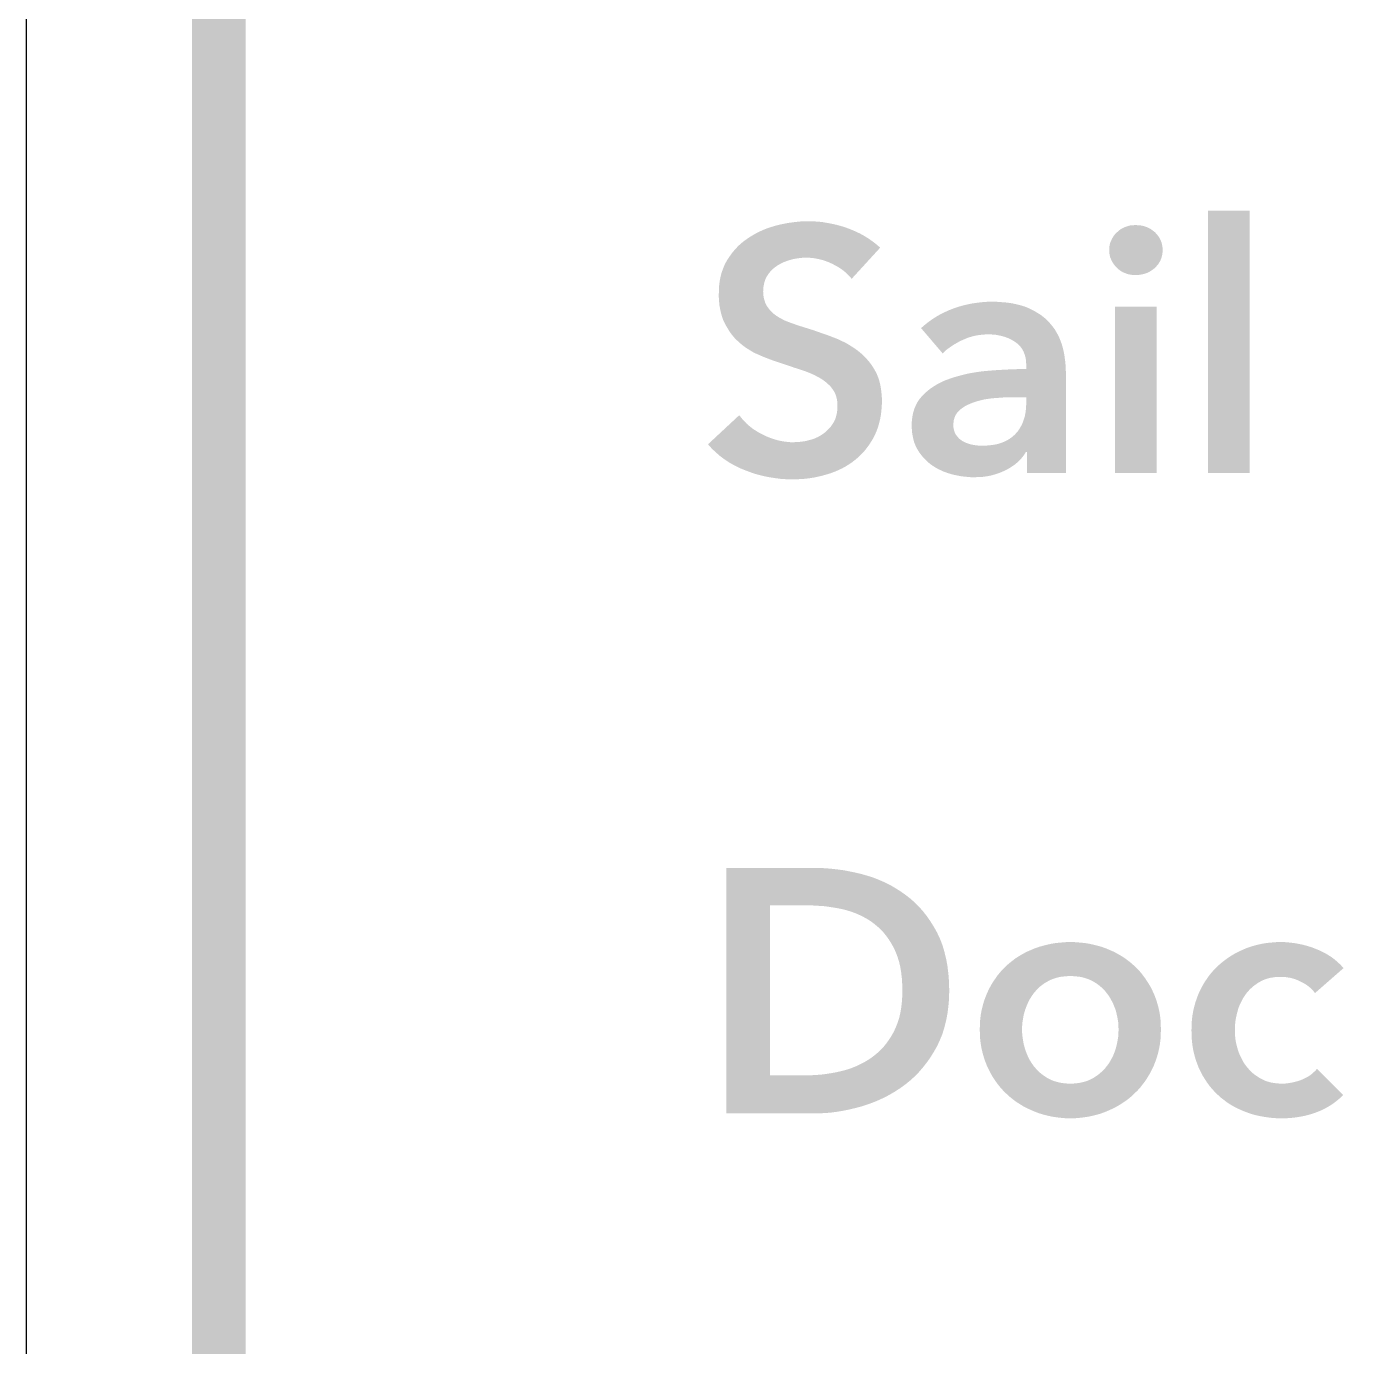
# Model space of a CAD drawing. Header units: millimetres. Extents: x 6 to 594, y 82 to 394.
# Drawn here: x 283.56 to 293.53, y 374.25 to 384.15 of the extents above; entities that cross this region are included whole.
import ezdxf

# ---------------------------------------------------------------- set-up
doc = ezdxf.new("R2010")
doc.units = ezdxf.units.MM
doc.layers.add('CUT', color=1, linetype='Continuous')
doc.layers.add('RASTER', color=7, linetype='Continuous')

msp = doc.modelspace()

# ---------------------------------------------------------------- hatches: boundary and pattern name
at = {"layer": 'RASTER'}
h = msp.add_hatch(color=7, dxfattribs=at)
h.paths.add_polyline_path([(284.8, 390.6), (284.834, 391.116), (284.938, 391.563), (285.109, 391.941), (285.35, 392.25), (285.659, 392.491), (286.038, 392.663), (286.484, 392.766), (287, 392.8), (343.089, 392.8), (343.605, 392.766), (344.052, 392.663), (344.43, 392.491), (344.739, 392.25), (344.98, 391.941), (345.152, 391.563), (345.255, 391.116), (345.289, 390.6), (345.289, 355.6), (345.255, 355.084), (345.152, 354.638), (344.98, 354.259), (344.739, 353.95), (344.43, 353.709), (344.052, 353.538), (343.605, 353.434), (343.089, 353.4), (287, 353.4), (286.484, 353.434), (286.038, 353.538), (285.659, 353.709), (285.35, 353.95), (285.109, 354.259), (284.938, 354.638), (284.834, 355.084), (284.8, 355.6)])
h.paths.add_polyline_path([(285.2, 390.6), (285.2, 355.6), (285.228, 355.178), (285.313, 354.813), (285.453, 354.503), (285.65, 354.25), (285.903, 354.053), (286.213, 353.913), (286.578, 353.828), (287, 353.8), (343.089, 353.8), (343.511, 353.828), (343.877, 353.913), (344.186, 354.053), (344.439, 354.25), (344.636, 354.503), (344.777, 354.813), (344.861, 355.178), (344.889, 355.6), (344.889, 390.6), (344.861, 391.022), (344.777, 391.388), (344.636, 391.697), (344.439, 391.95), (344.186, 392.147), (343.877, 392.288), (343.511, 392.372), (343.089, 392.4), (287, 392.4), (286.578, 392.372), (286.213, 392.288), (285.903, 392.147), (285.65, 391.95), (285.453, 391.697), (285.313, 391.388), (285.228, 391.022), (285.2, 390.6)])
for points in [[(292.412, 382.766), (292.724, 382.766), (292.724, 380.8), (292.412, 380.8)], [(289.741, 382.256), (289.728, 382.273), (289.713, 382.288), (289.696, 382.304), (289.679, 382.318), (289.66, 382.332), (289.639, 382.345), (289.618, 382.357), (289.595, 382.369), (289.571, 382.38), (289.547, 382.389), (289.523, 382.397), (289.499, 382.403), (289.475, 382.408), (289.451, 382.412), (289.427, 382.414), (289.403, 382.415), (289.389, 382.414), (289.375, 382.414), (289.361, 382.413), (289.346, 382.411), (289.332, 382.409), (289.318, 382.407), (289.303, 382.404), (289.289, 382.4), (289.275, 382.396), (289.261, 382.392), (289.248, 382.387), (289.234, 382.382), (289.222, 382.376), (289.209, 382.37), (289.197, 382.363), (289.185, 382.356), (289.174, 382.348), (289.163, 382.34), (289.152, 382.331), (289.142, 382.322), (289.133, 382.312), (289.124, 382.301), (289.116, 382.29), (289.108, 382.278), (289.101, 382.266), (289.095, 382.253), (289.09, 382.239), (289.086, 382.225), (289.083, 382.21), (289.08, 382.195), (289.079, 382.179), (289.078, 382.162), (289.079, 382.147), (289.08, 382.132), (289.082, 382.118), (289.085, 382.105), (289.089, 382.092), (289.093, 382.079), (289.098, 382.067), (289.104, 382.056), (289.111, 382.045), (289.119, 382.035), (289.127, 382.024), (289.135, 382.015), (289.145, 382.006), (289.154, 381.997), (289.165, 381.988), (289.176, 381.98), (289.188, 381.973), (289.2, 381.965), (289.213, 381.958), (289.226, 381.951), (289.24, 381.944), (289.255, 381.938), (289.27, 381.932), (289.286, 381.926), (289.303, 381.92), (289.32, 381.914), (289.337, 381.908), (289.355, 381.902), (289.373, 381.897), (289.391, 381.891), (289.41, 381.885), (289.429, 381.879), (289.452, 381.872), (289.474, 381.864), (289.497, 381.856), (289.519, 381.848), (289.542, 381.84), (289.566, 381.832), (289.589, 381.823), (289.613, 381.814), (289.636, 381.805), (289.659, 381.794), (289.682, 381.783), (289.704, 381.772), (289.725, 381.759), (289.746, 381.746), (289.767, 381.732), (289.787, 381.718), (289.806, 381.702), (289.825, 381.686), (289.842, 381.669), (289.859, 381.65), (289.875, 381.631), (289.89, 381.611), (289.904, 381.589), (289.917, 381.567), (289.929, 381.544), (289.939, 381.519), (289.948, 381.493), (289.955, 381.465), (289.96, 381.436), (289.964, 381.406), (289.967, 381.374), (289.968, 381.341), (289.967, 381.304), (289.964, 381.269), (289.96, 381.235), (289.954, 381.202), (289.946, 381.17), (289.937, 381.14), (289.926, 381.11), (289.913, 381.082), (289.899, 381.055), (289.883, 381.029), (289.867, 381.005), (289.849, 380.981), (289.831, 380.959), (289.811, 380.938), (289.79, 380.918), (289.767, 380.899), (289.744, 380.881), (289.72, 380.865), (289.695, 380.849), (289.669, 380.835), (289.641, 380.822), (289.613, 380.81), (289.584, 380.799), (289.554, 380.79), (289.523, 380.781), (289.492, 380.774), (289.461, 380.767), (289.429, 380.762), (289.396, 380.758), (289.364, 380.755), (289.33, 380.754), (289.297, 380.753), (289.252, 380.754), (289.208, 380.757), (289.163, 380.763), (289.119, 380.77), (289.076, 380.779), (289.032, 380.79), (288.989, 380.804), (288.946, 380.82), (288.904, 380.837), (288.864, 380.857), (288.826, 380.878), (288.79, 380.902), (288.756, 380.927), (288.724, 380.955), (288.693, 380.984), (288.665, 381.016), (288.899, 381.234), (288.917, 381.211), (288.936, 381.19), (288.956, 381.169), (288.978, 381.15), (289.001, 381.132), (289.026, 381.116), (289.052, 381.1), (289.08, 381.086), (289.108, 381.073), (289.136, 381.062), (289.164, 381.053), (289.192, 381.045), (289.22, 381.039), (289.247, 381.035), (289.275, 381.032), (289.302, 381.031), (289.316, 381.032), (289.331, 381.032), (289.345, 381.033), (289.36, 381.035), (289.375, 381.037), (289.389, 381.039), (289.404, 381.042), (289.419, 381.046), (289.434, 381.05), (289.448, 381.054), (289.462, 381.059), (289.476, 381.065), (289.489, 381.071), (289.502, 381.078), (289.515, 381.086), (289.527, 381.094), (289.539, 381.103), (289.55, 381.112), (289.56, 381.122), (289.57, 381.132), (289.58, 381.143), (289.589, 381.154), (289.597, 381.166), (289.605, 381.178), (289.612, 381.191), (289.618, 381.205), (289.623, 381.22), (289.627, 381.235), (289.631, 381.251), (289.633, 381.268), (289.634, 381.286), (289.635, 381.304), (289.634, 381.322), (289.633, 381.339), (289.63, 381.356), (289.626, 381.371), (289.622, 381.386), (289.616, 381.4), (289.609, 381.413), (289.601, 381.425), (289.592, 381.437), (289.583, 381.449), (289.572, 381.46), (289.561, 381.47), (289.55, 381.48), (289.537, 381.49), (289.524, 381.5), (289.51, 381.509), (289.495, 381.517), (289.48, 381.525), (289.464, 381.534), (289.448, 381.541), (289.43, 381.549), (289.413, 381.556), (289.394, 381.563), (289.375, 381.57), (289.355, 381.576), (289.335, 381.583), (289.315, 381.589), (289.295, 381.596), (289.274, 381.603), (289.253, 381.61), (289.232, 381.617), (289.211, 381.624), (289.19, 381.631), (289.169, 381.638), (289.149, 381.645), (289.128, 381.653), (289.107, 381.661), (289.086, 381.669), (289.065, 381.678), (289.045, 381.687), (289.024, 381.696), (289.004, 381.706), (288.985, 381.717), (288.966, 381.729), (288.947, 381.741), (288.929, 381.754), (288.912, 381.768), (288.895, 381.783), (288.879, 381.798), (288.863, 381.814), (288.849, 381.831), (288.835, 381.849), (288.822, 381.868), (288.81, 381.888), (288.798, 381.908), (288.787, 381.93), (288.777, 381.952), (288.769, 381.976), (288.762, 382.001), (288.756, 382.028), (288.751, 382.055), (288.748, 382.084), (288.746, 382.115), (288.746, 382.147), (288.747, 382.181), (288.749, 382.215), (288.754, 382.247), (288.76, 382.277), (288.768, 382.307), (288.779, 382.335), (288.79, 382.363), (288.804, 382.389), (288.819, 382.413), (288.836, 382.437), (288.853, 382.46), (288.872, 382.481), (288.891, 382.502), (288.912, 382.521), (288.934, 382.539), (288.958, 382.556), (288.982, 382.572), (289.007, 382.587), (289.032, 382.601), (289.059, 382.614), (289.086, 382.626), (289.114, 382.637), (289.143, 382.646), (289.173, 382.655), (289.204, 382.663), (289.234, 382.669), (289.265, 382.675), (289.295, 382.679), (289.326, 382.683), (289.357, 382.686), (289.388, 382.687), (289.419, 382.688), (289.454, 382.687), (289.489, 382.685), (289.525, 382.681), (289.56, 382.675), (289.596, 382.668), (289.632, 382.66), (289.668, 382.65), (289.704, 382.638), (289.739, 382.625), (289.773, 382.61), (289.807, 382.594), (289.839, 382.576), (289.869, 382.557), (289.899, 382.536), (289.927, 382.514), (289.955, 382.49)], [(293.212, 376.902), (293.203, 376.915), (293.192, 376.927), (293.18, 376.939), (293.167, 376.95), (293.153, 376.961), (293.137, 376.971), (293.121, 376.98), (293.103, 376.989), (293.085, 376.998), (293.067, 377.005), (293.048, 377.011), (293.03, 377.016), (293.011, 377.019), (292.993, 377.022), (292.974, 377.024), (292.955, 377.024), (292.934, 377.024), (292.913, 377.022), (292.894, 377.019), (292.874, 377.016), (292.856, 377.011), (292.838, 377.005), (292.821, 376.998), (292.804, 376.989), (292.788, 376.98), (292.773, 376.97), (292.759, 376.96), (292.745, 376.949), (292.732, 376.937), (292.719, 376.924), (292.707, 376.911), (292.696, 376.897), (292.686, 376.882), (292.676, 376.868), (292.667, 376.852), (292.659, 376.836), (292.651, 376.82), (292.644, 376.803), (292.638, 376.786), (292.633, 376.768), (292.628, 376.75), (292.624, 376.732), (292.62, 376.714), (292.617, 376.696), (292.615, 376.678), (292.613, 376.66), (292.612, 376.642), (292.612, 376.624), (292.612, 376.606), (292.613, 376.588), (292.615, 376.57), (292.617, 376.552), (292.62, 376.534), (292.624, 376.516), (292.629, 376.498), (292.634, 376.48), (292.64, 376.462), (292.646, 376.445), (292.654, 376.428), (292.662, 376.412), (292.67, 376.396), (292.679, 376.38), (292.689, 376.366), (292.7, 376.351), (292.712, 376.337), (292.724, 376.324), (292.736, 376.311), (292.75, 376.299), (292.764, 376.288), (292.779, 376.278), (292.794, 376.268), (292.811, 376.259), (292.828, 376.25), (292.845, 376.243), (292.864, 376.237), (292.883, 376.232), (292.902, 376.229), (292.923, 376.226), (292.944, 376.224), (292.965, 376.224), (292.984, 376.224), (293.002, 376.225), (293.02, 376.228), (293.038, 376.231), (293.056, 376.235), (293.075, 376.24), (293.093, 376.245), (293.111, 376.252), (293.129, 376.26), (293.146, 376.268), (293.162, 376.277), (293.177, 376.287), (293.191, 376.298), (293.204, 376.31), (293.217, 376.322), (293.228, 376.335), (293.423, 376.138), (293.403, 376.118), (293.381, 376.099), (293.358, 376.081), (293.334, 376.064), (293.309, 376.049), (293.282, 376.034), (293.254, 376.021), (293.224, 376.009), (293.194, 375.998), (293.162, 375.989), (293.131, 375.981), (293.098, 375.975), (293.065, 375.97), (293.032, 375.966), (292.998, 375.964), (292.963, 375.964), (292.929, 375.964), (292.895, 375.966), (292.861, 375.97), (292.829, 375.975), (292.796, 375.981), (292.764, 375.988), (292.733, 375.997), (292.702, 376.008), (292.671, 376.02), (292.642, 376.033), (292.613, 376.047), (292.586, 376.062), (292.559, 376.079), (292.534, 376.098), (292.509, 376.117), (292.486, 376.138), (292.463, 376.16), (292.442, 376.183), (292.422, 376.207), (292.403, 376.233), (292.386, 376.259), (292.369, 376.287), (292.354, 376.316), (292.34, 376.346), (292.328, 376.377), (292.317, 376.409), (292.308, 376.442), (292.3, 376.476), (292.294, 376.512), (292.29, 376.548), (292.288, 376.586), (292.287, 376.624), (292.288, 376.661), (292.29, 376.698), (292.294, 376.733), (292.3, 376.768), (292.308, 376.801), (292.317, 376.834), (292.328, 376.866), (292.34, 376.897), (292.354, 376.927), (292.369, 376.956), (292.385, 376.984), (292.403, 377.01), (292.421, 377.036), (292.441, 377.06), (292.462, 377.083), (292.484, 377.105), (292.508, 377.126), (292.532, 377.145), (292.557, 377.164), (292.583, 377.181), (292.61, 377.197), (292.638, 377.212), (292.667, 377.225), (292.696, 377.238), (292.727, 377.249), (292.758, 377.258), (292.789, 377.266), (292.821, 377.273), (292.854, 377.278), (292.887, 377.281), (292.921, 377.284), (292.955, 377.284), (292.989, 377.284), (293.023, 377.281), (293.057, 377.277), (293.091, 377.271), (293.124, 377.264), (293.157, 377.255), (293.189, 377.245), (293.222, 377.232), (293.253, 377.219), (293.283, 377.204), (293.311, 377.188), (293.337, 377.171), (293.362, 377.152), (293.385, 377.132), (293.406, 377.112), (293.426, 377.089)]]:
    msp.add_hatch(color=7, dxfattribs=at).paths.add_polyline_path(points)
h = msp.add_hatch(color=7, dxfattribs=at)
h.paths.add_polyline_path([(291.715, 382.048), (292.027, 382.048), (292.027, 380.8), (291.715, 380.8)])
h.paths.add_polyline_path([(291.671, 382.472), (291.671, 382.49), (291.674, 382.508), (291.678, 382.526), (291.685, 382.542), (291.692, 382.558), (291.702, 382.574), (291.713, 382.589), (291.727, 382.603), (291.741, 382.616), (291.756, 382.628), (291.773, 382.637), (291.79, 382.645), (291.808, 382.651), (291.827, 382.656), (291.847, 382.658), (291.868, 382.659), (291.889, 382.658), (291.909, 382.656), (291.929, 382.652), (291.947, 382.646), (291.965, 382.638), (291.982, 382.629), (291.997, 382.618), (292.013, 382.606), (292.026, 382.592), (292.038, 382.577), (292.048, 382.562), (292.056, 382.546), (292.063, 382.528), (292.067, 382.51), (292.07, 382.492), (292.071, 382.472), (292.07, 382.452), (292.067, 382.433), (292.063, 382.415), (292.056, 382.398), (292.048, 382.382), (292.038, 382.366), (292.026, 382.352), (292.013, 382.338), (291.997, 382.325), (291.982, 382.315), (291.965, 382.305), (291.947, 382.298), (291.929, 382.292), (291.909, 382.288), (291.889, 382.285), (291.868, 382.285), (291.847, 382.285), (291.827, 382.288), (291.808, 382.292), (291.79, 382.299), (291.773, 382.306), (291.756, 382.316), (291.741, 382.327), (291.727, 382.341), (291.713, 382.355), (291.702, 382.37), (291.692, 382.385), (291.685, 382.401), (291.678, 382.418), (291.674, 382.435), (291.671, 382.453), (291.671, 382.472)])
h = msp.add_hatch(color=7, dxfattribs=at)
h.paths.add_polyline_path([(291.054, 380.959), (291.047, 380.959), (291.034, 380.938), (291.02, 380.919), (291.003, 380.9), (290.986, 380.883), (290.966, 380.866), (290.944, 380.851), (290.921, 380.836), (290.896, 380.822), (290.869, 380.81), (290.842, 380.799), (290.814, 380.79), (290.785, 380.782), (290.755, 380.776), (290.724, 380.772), (290.692, 380.77), (290.659, 380.769), (290.64, 380.769), (290.621, 380.77), (290.602, 380.772), (290.582, 380.774), (290.562, 380.776), (290.542, 380.78), (290.522, 380.784), (290.502, 380.788), (290.482, 380.794), (290.462, 380.8), (290.442, 380.807), (290.423, 380.814), (290.405, 380.823), (290.386, 380.832), (290.369, 380.842), (290.351, 380.853), (290.334, 380.865), (290.318, 380.878), (290.303, 380.891), (290.288, 380.906), (290.274, 380.921), (290.261, 380.938), (290.248, 380.955), (290.237, 380.973), (290.226, 380.992), (290.217, 381.012), (290.209, 381.033), (290.203, 381.056), (290.198, 381.079), (290.194, 381.104), (290.192, 381.129), (290.191, 381.156), (290.192, 381.19), (290.196, 381.223), (290.202, 381.253), (290.211, 381.282), (290.222, 381.309), (290.236, 381.335), (290.252, 381.358), (290.271, 381.38), (290.291, 381.4), (290.313, 381.419), (290.336, 381.437), (290.361, 381.453), (290.387, 381.469), (290.415, 381.483), (290.444, 381.496), (290.475, 381.507), (290.506, 381.518), (290.539, 381.527), (290.572, 381.536), (290.606, 381.544), (290.641, 381.551), (290.677, 381.557), (290.714, 381.562), (290.752, 381.566), (290.789, 381.569), (290.827, 381.572), (290.865, 381.574), (290.902, 381.576), (290.939, 381.578), (290.976, 381.579), (291.013, 381.58), (291.049, 381.58), (291.049, 381.611), (291.048, 381.639), (291.044, 381.666), (291.037, 381.69), (291.028, 381.713), (291.016, 381.734), (291.002, 381.752), (290.985, 381.769), (290.965, 381.784), (290.943, 381.797), (290.92, 381.809), (290.897, 381.818), (290.872, 381.826), (290.846, 381.832), (290.82, 381.837), (290.792, 381.839), (290.763, 381.84), (290.739, 381.839), (290.714, 381.837), (290.69, 381.834), (290.666, 381.83), (290.643, 381.824), (290.619, 381.817), (290.596, 381.808), (290.573, 381.798), (290.551, 381.788), (290.53, 381.776), (290.51, 381.765), (290.49, 381.752), (290.472, 381.739), (290.454, 381.726), (290.438, 381.712), (290.423, 381.697), (290.261, 381.887), (290.289, 381.911), (290.317, 381.933), (290.346, 381.954), (290.376, 381.973), (290.407, 381.991), (290.44, 382.007), (290.473, 382.022), (290.507, 382.035), (290.542, 382.047), (290.577, 382.057), (290.612, 382.065), (290.647, 382.072), (290.682, 382.077), (290.718, 382.081), (290.754, 382.084), (290.789, 382.084), (290.83, 382.084), (290.869, 382.081), (290.906, 382.078), (290.941, 382.073), (290.974, 382.066), (291.006, 382.058), (291.036, 382.049), (291.064, 382.038), (291.09, 382.025), (291.115, 382.012), (291.138, 381.998), (291.16, 381.984), (291.181, 381.968), (291.2, 381.951), (291.217, 381.934), (291.234, 381.915), (291.249, 381.896), (291.263, 381.877), (291.275, 381.856), (291.287, 381.835), (291.297, 381.814), (291.306, 381.792), (291.314, 381.77), (291.321, 381.746), (291.327, 381.723), (291.332, 381.7), (291.336, 381.676), (291.339, 381.653), (291.342, 381.629), (291.344, 381.606), (291.345, 381.583), (291.346, 381.559), (291.346, 380.8), (291.054, 380.8)])
h.paths.add_polyline_path([(291.049, 381.369), (290.979, 381.369), (290.96, 381.369), (290.941, 381.369), (290.921, 381.368), (290.902, 381.368), (290.882, 381.367), (290.862, 381.366), (290.841, 381.364), (290.82, 381.363), (290.8, 381.361), (290.78, 381.359), (290.76, 381.356), (290.74, 381.353), (290.721, 381.349), (290.703, 381.344), (290.685, 381.34), (290.667, 381.334), (290.65, 381.328), (290.633, 381.322), (290.618, 381.315), (290.603, 381.308), (290.588, 381.3), (290.575, 381.291), (290.562, 381.282), (290.55, 381.272), (290.539, 381.261), (290.53, 381.25), (290.521, 381.237), (290.515, 381.224), (290.51, 381.21), (290.506, 381.195), (290.504, 381.178), (290.503, 381.161), (290.504, 381.151), (290.504, 381.14), (290.506, 381.13), (290.508, 381.121), (290.511, 381.112), (290.514, 381.103), (290.518, 381.095), (290.523, 381.087), (290.528, 381.08), (290.533, 381.073), (290.539, 381.067), (290.545, 381.06), (290.552, 381.054), (290.559, 381.049), (290.566, 381.044), (290.573, 381.039), (290.581, 381.035), (290.589, 381.031), (290.598, 381.027), (290.607, 381.024), (290.615, 381.021), (290.625, 381.018), (290.634, 381.015), (290.644, 381.013), (290.653, 381.011), (290.663, 381.01), (290.673, 381.008), (290.683, 381.007), (290.692, 381.006), (290.702, 381.006), (290.712, 381.006), (290.722, 381.005), (290.761, 381.007), (290.797, 381.011), (290.832, 381.017), (290.863, 381.027), (290.893, 381.039), (290.92, 381.054), (290.944, 381.071), (290.966, 381.091), (290.986, 381.114), (291.002, 381.138), (291.017, 381.164), (291.028, 381.193), (291.038, 381.223), (291.044, 381.255), (291.048, 381.289), (291.049, 381.325)])
h = msp.add_hatch(color=7, dxfattribs=at)
h.paths.add_polyline_path([(288.803, 377.841), (289.455, 377.841), (289.5, 377.84), (289.545, 377.838), (289.59, 377.834), (289.635, 377.829), (289.681, 377.823), (289.726, 377.814), (289.771, 377.805), (289.817, 377.794), (289.862, 377.781), (289.906, 377.767), (289.948, 377.75), (289.99, 377.732), (290.03, 377.712), (290.069, 377.689), (290.107, 377.665), (290.144, 377.639), (290.18, 377.611), (290.214, 377.581), (290.246, 377.549), (290.276, 377.515), (290.305, 377.478), (290.332, 377.439), (290.357, 377.399), (290.381, 377.356), (290.402, 377.311), (290.421, 377.263), (290.436, 377.212), (290.449, 377.159), (290.459, 377.104), (290.466, 377.045), (290.471, 376.984), (290.472, 376.92), (290.471, 376.861), (290.466, 376.804), (290.459, 376.749), (290.449, 376.696), (290.436, 376.645), (290.421, 376.596), (290.402, 376.549), (290.381, 376.504), (290.357, 376.462), (290.332, 376.421), (290.305, 376.383), (290.276, 376.346), (290.246, 376.311), (290.214, 376.278), (290.18, 376.247), (290.144, 376.218), (290.107, 376.191), (290.069, 376.166), (290.03, 376.143), (289.99, 376.121), (289.948, 376.102), (289.906, 376.084), (289.862, 376.068), (289.817, 376.053), (289.771, 376.041), (289.726, 376.03), (289.681, 376.021), (289.635, 376.013), (289.59, 376.007), (289.545, 376.003), (289.5, 376.001), (289.455, 376), (288.803, 376)])
h.paths.add_polyline_path([(289.403, 376.286), (289.435, 376.286), (289.467, 376.288), (289.499, 376.29), (289.531, 376.293), (289.563, 376.298), (289.595, 376.303), (289.626, 376.309), (289.658, 376.316), (289.69, 376.324), (289.72, 376.333), (289.75, 376.344), (289.779, 376.356), (289.808, 376.37), (289.835, 376.384), (289.862, 376.4), (289.888, 376.417), (289.913, 376.436), (289.937, 376.456), (289.96, 376.478), (289.982, 376.501), (290.002, 376.526), (290.021, 376.553), (290.039, 376.581), (290.056, 376.611), (290.071, 376.643), (290.084, 376.676), (290.096, 376.712), (290.105, 376.749), (290.112, 376.789), (290.117, 376.831), (290.12, 376.875), (290.121, 376.92), (290.12, 376.969), (290.117, 377.015), (290.112, 377.058), (290.105, 377.1), (290.096, 377.139), (290.084, 377.176), (290.071, 377.21), (290.056, 377.243), (290.039, 377.273), (290.021, 377.302), (290.002, 377.329), (289.982, 377.354), (289.96, 377.377), (289.937, 377.399), (289.913, 377.419), (289.888, 377.438), (289.862, 377.455), (289.835, 377.47), (289.808, 377.484), (289.779, 377.497), (289.75, 377.508), (289.72, 377.518), (289.69, 377.527), (289.658, 377.534), (289.626, 377.54), (289.595, 377.545), (289.563, 377.55), (289.531, 377.554), (289.499, 377.556), (289.467, 377.558), (289.435, 377.56), (289.403, 377.56), (289.13, 377.56), (289.13, 376.286)])
h = msp.add_hatch(color=7, dxfattribs=at)
h.paths.add_polyline_path([(290.701, 376.629), (290.702, 376.666), (290.704, 376.702), (290.708, 376.737), (290.714, 376.771), (290.722, 376.804), (290.731, 376.836), (290.742, 376.868), (290.754, 376.898), (290.768, 376.928), (290.783, 376.957), (290.799, 376.984), (290.817, 377.01), (290.835, 377.036), (290.855, 377.06), (290.876, 377.083), (290.898, 377.105), (290.922, 377.126), (290.946, 377.145), (290.971, 377.164), (290.998, 377.181), (291.025, 377.197), (291.054, 377.212), (291.084, 377.225), (291.114, 377.238), (291.146, 377.249), (291.178, 377.258), (291.21, 377.266), (291.243, 377.273), (291.276, 377.278), (291.31, 377.281), (291.345, 377.284), (291.379, 377.284), (291.414, 377.284), (291.449, 377.281), (291.483, 377.278), (291.516, 377.273), (291.549, 377.266), (291.581, 377.258), (291.613, 377.249), (291.645, 377.238), (291.675, 377.225), (291.705, 377.212), (291.733, 377.197), (291.761, 377.181), (291.787, 377.164), (291.813, 377.145), (291.837, 377.126), (291.86, 377.105), (291.883, 377.083), (291.904, 377.06), (291.923, 377.036), (291.942, 377.01), (291.959, 376.984), (291.976, 376.957), (291.991, 376.928), (292.005, 376.898), (292.017, 376.868), (292.028, 376.836), (292.037, 376.804), (292.045, 376.771), (292.051, 376.737), (292.055, 376.702), (292.057, 376.666), (292.058, 376.629), (292.057, 376.593), (292.055, 376.557), (292.051, 376.522), (292.045, 376.488), (292.037, 376.454), (292.028, 376.422), (292.017, 376.39), (292.005, 376.359), (291.991, 376.329), (291.976, 376.3), (291.959, 376.272), (291.942, 376.245), (291.923, 376.22), (291.904, 376.195), (291.883, 376.172), (291.86, 376.15), (291.837, 376.128), (291.813, 376.108), (291.787, 376.089), (291.761, 376.072), (291.733, 376.055), (291.705, 376.04), (291.675, 376.026), (291.645, 376.013), (291.613, 376.001), (291.581, 375.991), (291.549, 375.983), (291.516, 375.976), (291.483, 375.971), (291.449, 375.967), (291.414, 375.964), (291.379, 375.964), (291.345, 375.964), (291.31, 375.967), (291.276, 375.971), (291.243, 375.976), (291.21, 375.983), (291.178, 375.991), (291.146, 376.001), (291.114, 376.013), (291.084, 376.026), (291.054, 376.04), (291.025, 376.055), (290.998, 376.072), (290.971, 376.089), (290.946, 376.108), (290.922, 376.128), (290.898, 376.15), (290.876, 376.172), (290.855, 376.195), (290.835, 376.22), (290.817, 376.245), (290.799, 376.272), (290.783, 376.3), (290.768, 376.329), (290.754, 376.359), (290.742, 376.39), (290.731, 376.422), (290.722, 376.454), (290.714, 376.488), (290.708, 376.522), (290.704, 376.557), (290.702, 376.593), (290.701, 376.629)])
h.paths.add_polyline_path([(291.018, 376.629), (291.018, 376.611), (291.019, 376.593), (291.021, 376.575), (291.024, 376.556), (291.027, 376.538), (291.03, 376.52), (291.035, 376.502), (291.04, 376.484), (291.046, 376.466), (291.053, 376.448), (291.06, 376.431), (291.068, 376.415), (291.076, 376.399), (291.086, 376.383), (291.096, 376.368), (291.106, 376.354), (291.118, 376.34), (291.13, 376.326), (291.143, 376.314), (291.156, 376.302), (291.171, 376.29), (291.186, 376.28), (291.202, 376.269), (291.218, 376.26), (291.236, 376.251), (291.254, 376.244), (291.273, 376.238), (291.292, 376.233), (291.313, 376.229), (291.334, 376.226), (291.356, 376.224), (291.379, 376.224), (291.402, 376.224), (291.425, 376.226), (291.446, 376.229), (291.467, 376.233), (291.486, 376.238), (291.505, 376.244), (291.523, 376.251), (291.541, 376.26), (291.557, 376.269), (291.573, 376.28), (291.588, 376.29), (291.602, 376.302), (291.616, 376.314), (291.629, 376.326), (291.641, 376.34), (291.652, 376.354), (291.663, 376.368), (291.673, 376.383), (291.682, 376.399), (291.691, 376.415), (291.699, 376.431), (291.706, 376.448), (291.713, 376.466), (291.719, 376.484), (291.724, 376.502), (291.728, 376.52), (291.732, 376.538), (291.735, 376.556), (291.738, 376.575), (291.739, 376.593), (291.74, 376.611), (291.741, 376.629), (291.74, 376.647), (291.739, 376.666), (291.738, 376.684), (291.735, 376.702), (291.732, 376.72), (291.728, 376.738), (291.724, 376.756), (291.719, 376.774), (291.713, 376.791), (291.706, 376.808), (291.699, 376.825), (291.691, 376.841), (291.682, 376.857), (291.673, 376.873), (291.663, 376.888), (291.652, 376.902), (291.641, 376.916), (291.629, 376.929), (291.616, 376.942), (291.602, 376.954), (291.588, 376.965), (291.573, 376.976), (291.557, 376.985), (291.541, 376.995), (291.523, 377.003), (291.505, 377.01), (291.486, 377.016), (291.467, 377.021), (291.446, 377.025), (291.425, 377.027), (291.402, 377.029), (291.379, 377.03), (291.356, 377.029), (291.334, 377.027), (291.313, 377.025), (291.292, 377.021), (291.273, 377.016), (291.254, 377.01), (291.236, 377.003), (291.218, 376.995), (291.202, 376.985), (291.186, 376.976), (291.171, 376.965), (291.156, 376.954), (291.143, 376.942), (291.13, 376.929), (291.118, 376.916), (291.106, 376.902), (291.096, 376.888), (291.086, 376.873), (291.076, 376.857), (291.068, 376.841), (291.06, 376.825), (291.053, 376.808), (291.046, 376.791), (291.04, 376.774), (291.035, 376.756), (291.03, 376.738), (291.027, 376.72), (291.024, 376.702), (291.021, 376.684), (291.019, 376.666), (291.018, 376.647), (291.018, 376.629)])

# ---------------------------------------------------------------- linework, layer by layer
at = {"layer": 'CUT'}
msp.add_lwpolyline([(283.56, 355.199), (283.56, 391.001), (283.581, 391.483), (283.644, 391.925), (283.749, 392.325), (283.897, 392.685), (284.088, 393.003), (284.322, 393.278), (284.597, 393.512), (284.915, 393.703), (285.275, 393.851), (285.675, 393.956), (286.117, 394.019), (286.599, 394.04), (343.49, 394.04)], dxfattribs=at)

doc.saveas('drawing.dxf')
